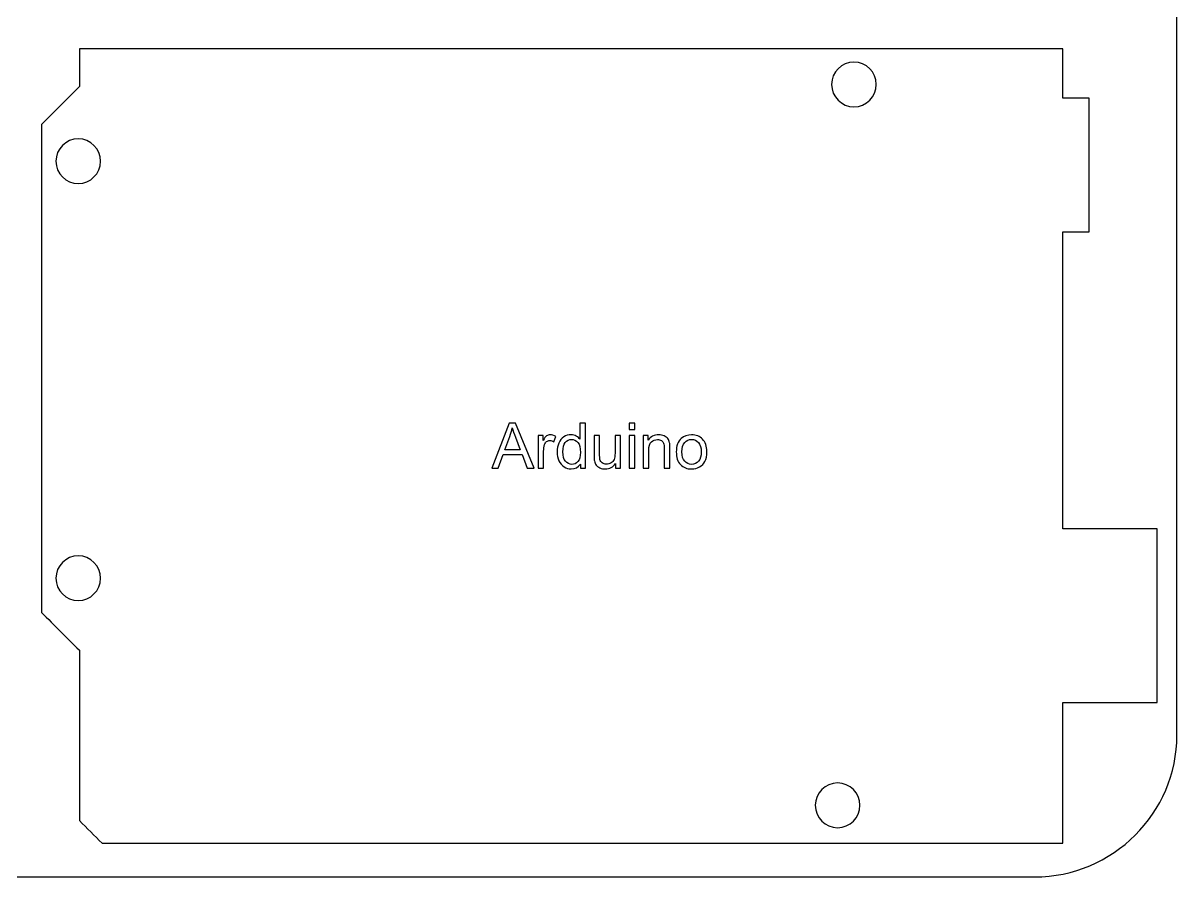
# Model space of a CAD drawing. Extents: x -8.7 to 2.3, y -1.3 to 5.5.
# Drawn here: x -0.745 to 2.306, y -0.378 to 1.879 of the extents above; entities that cross this region are included whole.
import ezdxf

# ---------------------------------------------------------------- set-up
doc = ezdxf.new("R2010")
doc.units = 0
doc.header["$MEASUREMENT"] = 0
doc.layers.add('LAYER_1', color=7, linetype='CONTINUOUS')

msp = doc.modelspace()

# ---------------------------------------------------------------- linework, layer by layer
at = {"layer": 'LAYER_1'}
for points, knots in [([(-2.6182, 4.622), (-2.6182, 4.622), (1.9294, 4.622), (1.9294, 4.622), (1.9294, 4.622), (2.1363, 4.622), (2.3056, 4.4532), (2.3056, 4.247), (2.3056, 4.247), (2.3056, 4.247), (2.3056, -0.003), (2.3056, -0.003), (2.3056, -0.003), (2.3056, -0.2092), (2.1363, -0.378), (1.9294, -0.378), (1.9294, -0.378), (1.9294, -0.378), (-2.6182, -0.378), (-2.6182, -0.378), (-2.6182, -0.378), (-2.8251, -0.378), (-2.9944, -0.2092), (-2.9944, -0.003), (-2.9944, -0.003), (-2.9944, -0.003), (-2.9944, 4.247), (-2.9944, 4.247), (-2.9944, 4.247), (-2.9944, 4.4532), (-2.8251, 4.622), (-2.6182, 4.622)], [0, 0, 0, 0, 0.125, 0.125, 0.125, 0.125, 0.25, 0.25, 0.25, 0.25, 0.375, 0.375, 0.375, 0.375, 0.5, 0.5, 0.5, 0.5, 0.625, 0.625, 0.625, 0.625, 0.75, 0.75, 0.75, 0.75, 0.875, 0.875, 0.875, 0.875, 1, 1, 1, 1]), ([(1.3925, 1.7169), (1.3925, 1.7495), (1.4189, 1.7759), (1.4515, 1.7759), (1.4515, 1.7759), (1.4841, 1.7759), (1.5106, 1.7495), (1.5106, 1.7169), (1.5106, 1.7169), (1.5106, 1.6843), (1.4841, 1.6578), (1.4515, 1.6578), (1.4515, 1.6578), (1.4189, 1.6578), (1.3925, 1.6843), (1.3925, 1.7169)], [0, 0, 0, 0, 0.25, 0.25, 0.25, 0.25, 0.5, 0.5, 0.5, 0.5, 0.75, 0.75, 0.75, 0.75, 1, 1, 1, 1]), ([(-0.6584, 1.514), (-0.6584, 1.5466), (-0.632, 1.5731), (-0.5994, 1.5731), (-0.5994, 1.5731), (-0.5668, 1.5731), (-0.5403, 1.5466), (-0.5403, 1.514), (-0.5403, 1.514), (-0.5403, 1.4814), (-0.5668, 1.455), (-0.5994, 1.455), (-0.5994, 1.455), (-0.632, 1.455), (-0.6584, 1.4814), (-0.6584, 1.514)], [0, 0, 0, 0, 0.25, 0.25, 0.25, 0.25, 0.5, 0.5, 0.5, 0.5, 0.75, 0.75, 0.75, 0.75, 1, 1, 1, 1]), ([(-0.6584, 0.4117), (-0.6584, 0.4443), (-0.632, 0.4707), (-0.5994, 0.4707), (-0.5994, 0.4707), (-0.5668, 0.4707), (-0.5403, 0.4443), (-0.5403, 0.4117), (-0.5403, 0.4117), (-0.5403, 0.3791), (-0.5668, 0.3526), (-0.5994, 0.3526), (-0.5994, 0.3526), (-0.632, 0.3526), (-0.6584, 0.3791), (-0.6584, 0.4117)], [0, 0, 0, 0, 0.25, 0.25, 0.25, 0.25, 0.5, 0.5, 0.5, 0.5, 0.75, 0.75, 0.75, 0.75, 1, 1, 1, 1]), ([(1.3494, -0.1887), (1.3494, -0.1561), (1.3759, -0.1297), (1.4085, -0.1297), (1.4085, -0.1297), (1.4411, -0.1297), (1.4676, -0.1561), (1.4676, -0.1887), (1.4676, -0.1887), (1.4676, -0.2213), (1.4411, -0.2478), (1.4085, -0.2478), (1.4085, -0.2478), (1.3759, -0.2478), (1.3494, -0.2213), (1.3494, -0.1887)], [0, 0, 0, 0, 0.25, 0.25, 0.25, 0.25, 0.5, 0.5, 0.5, 0.5, 0.75, 0.75, 0.75, 0.75, 1, 1, 1, 1])]:
    msp.add_open_spline(points, degree=3, knots=knots, dxfattribs=at)
at = {"layer": 'LAYER_1', "color": 1}
for points, knots in [([(2.0036, 1.8111), (2.0036, 1.7951), (2.0036, 1.749), (2.0036, 1.6811), (2.0036, 1.6811), (2.0036, 1.6811), (2.0736, 1.6811), (2.0736, 1.6811), (2.0736, 1.6811), (2.0736, 1.6811), (2.0736, 1.3271), (2.0736, 1.3271), (2.0736, 1.3271), (2.0736, 1.3271), (2.0036, 1.3271), (2.0036, 1.3271), (2.0036, 1.3271), (2.0036, 1.0938), (2.0036, 0.8082), (2.0036, 0.5421), (2.0036, 0.5421), (2.0036, 0.5421), (2.2536, 0.5421), (2.2536, 0.5421), (2.2536, 0.5421), (2.2536, 0.5421), (2.2536, 0.0831), (2.2536, 0.0831), (2.2536, 0.0831), (2.2536, 0.0831), (2.0036, 0.0831), (2.0036, 0.0831), (2.0036, 0.0831), (2.0036, -0.1148), (2.0036, -0.2577), (2.0036, -0.2889), (2.0036, -0.2889), (1.1576, -0.2889), (0.3106, -0.2889), (-0.5364, -0.2889), (-0.5364, -0.2889), (-0.5564, -0.2689), (-0.5764, -0.2489), (-0.5964, -0.2289), (-0.5964, -0.2289), (-0.5964, -0.0789), (-0.5964, 0.0711), (-0.5964, 0.2211), (-0.5964, 0.2211), (-0.6294, 0.2541), (-0.6624, 0.2871), (-0.6964, 0.3211), (-0.6964, 0.3211), (-0.6964, 0.7511), (-0.6964, 1.1811), (-0.6964, 1.6111), (-0.6964, 1.6111), (-0.6634, 1.6441), (-0.6304, 1.6771), (-0.5964, 1.7111), (-0.5964, 1.7111), (-0.5964, 1.7441), (-0.5964, 1.7771), (-0.5964, 1.8111), (-0.5964, 1.8111), (0.2696, 1.8111), (1.1366, 1.8111), (2.0036, 1.8111)], [0, 0, 0, 0, 0.058824, 0.058824, 0.058824, 0.058824, 0.117647, 0.117647, 0.117647, 0.117647, 0.176471, 0.176471, 0.176471, 0.176471, 0.235294, 0.235294, 0.235294, 0.235294, 0.294118, 0.294118, 0.294118, 0.294118, 0.352941, 0.352941, 0.352941, 0.352941, 0.411765, 0.411765, 0.411765, 0.411765, 0.470588, 0.470588, 0.470588, 0.470588, 0.529412, 0.529412, 0.529412, 0.529412, 0.588235, 0.588235, 0.588235, 0.588235, 0.647059, 0.647059, 0.647059, 0.647059, 0.705882, 0.705882, 0.705882, 0.705882, 0.764706, 0.764706, 0.764706, 0.764706, 0.823529, 0.823529, 0.823529, 0.823529, 0.882353, 0.882353, 0.882353, 0.882353, 0.941176, 0.941176, 0.941176, 0.941176, 1, 1, 1, 1]), ([(0.4943, 0.7024), (0.4943, 0.7024), (0.5402, 0.8217), (0.5402, 0.8217), (0.5402, 0.8217), (0.5402, 0.8217), (0.5572, 0.8217), (0.5572, 0.8217), (0.5572, 0.8217), (0.5572, 0.8217), (0.606, 0.7024), (0.606, 0.7024), (0.606, 0.7024), (0.606, 0.7024), (0.588, 0.7024), (0.588, 0.7024), (0.588, 0.7024), (0.588, 0.7024), (0.5741, 0.7385), (0.5741, 0.7385), (0.5741, 0.7385), (0.5741, 0.7385), (0.5242, 0.7385), (0.5242, 0.7385), (0.5242, 0.7385), (0.5242, 0.7385), (0.5111, 0.7024), (0.5111, 0.7024), (0.5111, 0.7024), (0.5111, 0.7024), (0.4943, 0.7024), (0.4943, 0.7024)], [0, 0, 0, 0, 0.125, 0.125, 0.125, 0.125, 0.25, 0.25, 0.25, 0.25, 0.375, 0.375, 0.375, 0.375, 0.5, 0.5, 0.5, 0.5, 0.625, 0.625, 0.625, 0.625, 0.75, 0.75, 0.75, 0.75, 0.875, 0.875, 0.875, 0.875, 1, 1, 1, 1]), ([(0.5287, 0.7514), (0.5287, 0.7514), (0.5692, 0.7514), (0.5692, 0.7514), (0.5692, 0.7514), (0.5692, 0.7514), (0.5567, 0.7844), (0.5567, 0.7844), (0.5567, 0.7844), (0.553, 0.7945), (0.5501, 0.8027), (0.5483, 0.8092), (0.5483, 0.8092), (0.5468, 0.8015), (0.5446, 0.7939), (0.5418, 0.7864), (0.5418, 0.7864), (0.5418, 0.7864), (0.5287, 0.7514), (0.5287, 0.7514)], [0, 0, 0, 0, 0.2, 0.2, 0.2, 0.2, 0.4, 0.4, 0.4, 0.4, 0.6, 0.6, 0.6, 0.6, 0.8, 0.8, 0.8, 0.8, 1, 1, 1, 1]), ([(0.7283, 0.7024), (0.7283, 0.7024), (0.7283, 0.7133), (0.7283, 0.7133), (0.7283, 0.7133), (0.7228, 0.7047), (0.7148, 0.7005), (0.7041, 0.7005), (0.7041, 0.7005), (0.6972, 0.7005), (0.6909, 0.7023), (0.6851, 0.7061), (0.6851, 0.7061), (0.6793, 0.7099), (0.6749, 0.7152), (0.6717, 0.7221), (0.6717, 0.7221), (0.6685, 0.7289), (0.6669, 0.7367), (0.6669, 0.7455), (0.6669, 0.7455), (0.6669, 0.7541), (0.6684, 0.762), (0.6712, 0.769), (0.6712, 0.769), (0.6741, 0.776), (0.6784, 0.7814), (0.6842, 0.7851), (0.6842, 0.7851), (0.6899, 0.7889), (0.6964, 0.7908), (0.7035, 0.7908), (0.7035, 0.7908), (0.7087, 0.7908), (0.7133, 0.7897), (0.7174, 0.7875), (0.7174, 0.7875), (0.7215, 0.7853), (0.7248, 0.7824), (0.7273, 0.7789), (0.7273, 0.7789), (0.7273, 0.7789), (0.7273, 0.8217), (0.7273, 0.8217), (0.7273, 0.8217), (0.7273, 0.8217), (0.7419, 0.8217), (0.7419, 0.8217), (0.7419, 0.8217), (0.7419, 0.8217), (0.7419, 0.7024), (0.7419, 0.7024), (0.7419, 0.7024), (0.7419, 0.7024), (0.7283, 0.7024), (0.7283, 0.7024)], [0, 0, 0, 0, 0.071429, 0.071429, 0.071429, 0.071429, 0.142857, 0.142857, 0.142857, 0.142857, 0.214286, 0.214286, 0.214286, 0.214286, 0.285714, 0.285714, 0.285714, 0.285714, 0.357143, 0.357143, 0.357143, 0.357143, 0.428571, 0.428571, 0.428571, 0.428571, 0.5, 0.5, 0.5, 0.5, 0.571429, 0.571429, 0.571429, 0.571429, 0.642857, 0.642857, 0.642857, 0.642857, 0.714286, 0.714286, 0.714286, 0.714286, 0.785714, 0.785714, 0.785714, 0.785714, 0.857143, 0.857143, 0.857143, 0.857143, 0.928571, 0.928571, 0.928571, 0.928571, 1, 1, 1, 1]), ([(0.8577, 0.8048), (0.8577, 0.8048), (0.8577, 0.8217), (0.8577, 0.8217), (0.8577, 0.8217), (0.8577, 0.8217), (0.8723, 0.8217), (0.8723, 0.8217), (0.8723, 0.8217), (0.8723, 0.8217), (0.8723, 0.8048), (0.8723, 0.8048), (0.8723, 0.8048), (0.8723, 0.8048), (0.8577, 0.8048), (0.8577, 0.8048)], [0, 0, 0, 0, 0.25, 0.25, 0.25, 0.25, 0.5, 0.5, 0.5, 0.5, 0.75, 0.75, 0.75, 0.75, 1, 1, 1, 1]), ([(0.6166, 0.7024), (0.6166, 0.7024), (0.6166, 0.7888), (0.6166, 0.7888), (0.6166, 0.7888), (0.6166, 0.7888), (0.6297, 0.7888), (0.6297, 0.7888), (0.6297, 0.7888), (0.6297, 0.7888), (0.6297, 0.7757), (0.6297, 0.7757), (0.6297, 0.7757), (0.6331, 0.7818), (0.6362, 0.7859), (0.6391, 0.7878), (0.6391, 0.7878), (0.6419, 0.7898), (0.645, 0.7908), (0.6485, 0.7908), (0.6485, 0.7908), (0.6534, 0.7908), (0.6584, 0.7892), (0.6635, 0.7861), (0.6635, 0.7861), (0.6635, 0.7861), (0.6585, 0.7725), (0.6585, 0.7725), (0.6585, 0.7725), (0.6549, 0.7746), (0.6513, 0.7756), (0.6477, 0.7756), (0.6477, 0.7756), (0.6445, 0.7756), (0.6417, 0.7747), (0.6391, 0.7728), (0.6391, 0.7728), (0.6365, 0.7708), (0.6347, 0.7681), (0.6337, 0.7647), (0.6337, 0.7647), (0.632, 0.7595), (0.6312, 0.7538), (0.6312, 0.7476), (0.6312, 0.7476), (0.6312, 0.7476), (0.6312, 0.7024), (0.6312, 0.7024), (0.6312, 0.7024), (0.6312, 0.7024), (0.6166, 0.7024), (0.6166, 0.7024)], [0, 0, 0, 0, 0.076923, 0.076923, 0.076923, 0.076923, 0.153846, 0.153846, 0.153846, 0.153846, 0.230769, 0.230769, 0.230769, 0.230769, 0.307692, 0.307692, 0.307692, 0.307692, 0.384615, 0.384615, 0.384615, 0.384615, 0.461538, 0.461538, 0.461538, 0.461538, 0.538462, 0.538462, 0.538462, 0.538462, 0.615385, 0.615385, 0.615385, 0.615385, 0.692308, 0.692308, 0.692308, 0.692308, 0.769231, 0.769231, 0.769231, 0.769231, 0.846154, 0.846154, 0.846154, 0.846154, 0.923077, 0.923077, 0.923077, 0.923077, 1, 1, 1, 1]), ([(0.682, 0.7455), (0.682, 0.7345), (0.6843, 0.7262), (0.689, 0.7207), (0.689, 0.7207), (0.6937, 0.7152), (0.6992, 0.7125), (0.7055, 0.7125), (0.7055, 0.7125), (0.7119, 0.7125), (0.7173, 0.7151), (0.7218, 0.7203), (0.7218, 0.7203), (0.7263, 0.7256), (0.7285, 0.7336), (0.7285, 0.7443), (0.7285, 0.7443), (0.7285, 0.7561), (0.7263, 0.7648), (0.7217, 0.7703), (0.7217, 0.7703), (0.7172, 0.7759), (0.7115, 0.7786), (0.7048, 0.7786), (0.7048, 0.7786), (0.6983, 0.7786), (0.6929, 0.776), (0.6885, 0.7707), (0.6885, 0.7707), (0.6842, 0.7654), (0.682, 0.757), (0.682, 0.7455)], [0, 0, 0, 0, 0.125, 0.125, 0.125, 0.125, 0.25, 0.25, 0.25, 0.25, 0.375, 0.375, 0.375, 0.375, 0.5, 0.5, 0.5, 0.5, 0.625, 0.625, 0.625, 0.625, 0.75, 0.75, 0.75, 0.75, 0.875, 0.875, 0.875, 0.875, 1, 1, 1, 1]), ([(0.8216, 0.7024), (0.8216, 0.7024), (0.8216, 0.7151), (0.8216, 0.7151), (0.8216, 0.7151), (0.8148, 0.7053), (0.8057, 0.7005), (0.7941, 0.7005), (0.7941, 0.7005), (0.789, 0.7005), (0.7843, 0.7014), (0.7798, 0.7034), (0.7798, 0.7034), (0.7754, 0.7053), (0.7721, 0.7078), (0.77, 0.7107), (0.77, 0.7107), (0.7678, 0.7137), (0.7663, 0.7173), (0.7655, 0.7216), (0.7655, 0.7216), (0.7649, 0.7245), (0.7646, 0.729), (0.7646, 0.7353), (0.7646, 0.7353), (0.7646, 0.7353), (0.7646, 0.7888), (0.7646, 0.7888), (0.7646, 0.7888), (0.7646, 0.7888), (0.7792, 0.7888), (0.7792, 0.7888), (0.7792, 0.7888), (0.7792, 0.7888), (0.7792, 0.7409), (0.7792, 0.7409), (0.7792, 0.7409), (0.7792, 0.7332), (0.7795, 0.7281), (0.7801, 0.7254), (0.7801, 0.7254), (0.7811, 0.7216), (0.783, 0.7186), (0.786, 0.7163), (0.786, 0.7163), (0.789, 0.7141), (0.7927, 0.7131), (0.7971, 0.7131), (0.7971, 0.7131), (0.8015, 0.7131), (0.8056, 0.7142), (0.8094, 0.7164), (0.8094, 0.7164), (0.8133, 0.7187), (0.816, 0.7218), (0.8176, 0.7256), (0.8176, 0.7256), (0.8192, 0.7295), (0.82, 0.7351), (0.82, 0.7425), (0.82, 0.7425), (0.82, 0.7425), (0.82, 0.7888), (0.82, 0.7888), (0.82, 0.7888), (0.82, 0.7888), (0.8346, 0.7888), (0.8346, 0.7888), (0.8346, 0.7888), (0.8346, 0.7888), (0.8346, 0.7024), (0.8346, 0.7024), (0.8346, 0.7024), (0.8346, 0.7024), (0.8216, 0.7024), (0.8216, 0.7024)], [0, 0, 0, 0, 0.052632, 0.052632, 0.052632, 0.052632, 0.105263, 0.105263, 0.105263, 0.105263, 0.157895, 0.157895, 0.157895, 0.157895, 0.210526, 0.210526, 0.210526, 0.210526, 0.263158, 0.263158, 0.263158, 0.263158, 0.315789, 0.315789, 0.315789, 0.315789, 0.368421, 0.368421, 0.368421, 0.368421, 0.421053, 0.421053, 0.421053, 0.421053, 0.473684, 0.473684, 0.473684, 0.473684, 0.526316, 0.526316, 0.526316, 0.526316, 0.578947, 0.578947, 0.578947, 0.578947, 0.631579, 0.631579, 0.631579, 0.631579, 0.684211, 0.684211, 0.684211, 0.684211, 0.736842, 0.736842, 0.736842, 0.736842, 0.789474, 0.789474, 0.789474, 0.789474, 0.842105, 0.842105, 0.842105, 0.842105, 0.894737, 0.894737, 0.894737, 0.894737, 0.947368, 0.947368, 0.947368, 0.947368, 1, 1, 1, 1]), ([(0.8577, 0.7024), (0.8577, 0.7024), (0.8577, 0.7888), (0.8577, 0.7888), (0.8577, 0.7888), (0.8577, 0.7888), (0.8723, 0.7888), (0.8723, 0.7888), (0.8723, 0.7888), (0.8723, 0.7888), (0.8723, 0.7024), (0.8723, 0.7024), (0.8723, 0.7024), (0.8723, 0.7024), (0.8577, 0.7024), (0.8577, 0.7024)], [0, 0, 0, 0, 0.25, 0.25, 0.25, 0.25, 0.5, 0.5, 0.5, 0.5, 0.75, 0.75, 0.75, 0.75, 1, 1, 1, 1]), ([(0.8946, 0.7024), (0.8946, 0.7024), (0.8946, 0.7888), (0.8946, 0.7888), (0.8946, 0.7888), (0.8946, 0.7888), (0.9078, 0.7888), (0.9078, 0.7888), (0.9078, 0.7888), (0.9078, 0.7888), (0.9078, 0.7765), (0.9078, 0.7765), (0.9078, 0.7765), (0.9142, 0.786), (0.9233, 0.7908), (0.9353, 0.7908), (0.9353, 0.7908), (0.9405, 0.7908), (0.9453, 0.7898), (0.9497, 0.788), (0.9497, 0.788), (0.9541, 0.7861), (0.9573, 0.7836), (0.9595, 0.7806), (0.9595, 0.7806), (0.9617, 0.7776), (0.9632, 0.774), (0.9641, 0.7698), (0.9641, 0.7698), (0.9646, 0.7671), (0.9649, 0.7623), (0.9649, 0.7555), (0.9649, 0.7555), (0.9649, 0.7555), (0.9649, 0.7024), (0.9649, 0.7024), (0.9649, 0.7024), (0.9649, 0.7024), (0.9502, 0.7024), (0.9502, 0.7024), (0.9502, 0.7024), (0.9502, 0.7024), (0.9502, 0.755), (0.9502, 0.755), (0.9502, 0.755), (0.9502, 0.7609), (0.9496, 0.7654), (0.9485, 0.7684), (0.9485, 0.7684), (0.9474, 0.7713), (0.9453, 0.7737), (0.9425, 0.7754), (0.9425, 0.7754), (0.9395, 0.7772), (0.9361, 0.7781), (0.9322, 0.7781), (0.9322, 0.7781), (0.926, 0.7781), (0.9206, 0.7761), (0.9161, 0.7721), (0.9161, 0.7721), (0.9115, 0.7682), (0.9093, 0.7607), (0.9093, 0.7496), (0.9093, 0.7496), (0.9093, 0.7496), (0.9093, 0.7024), (0.9093, 0.7024), (0.9093, 0.7024), (0.9093, 0.7024), (0.8946, 0.7024), (0.8946, 0.7024)], [0, 0, 0, 0, 0.055556, 0.055556, 0.055556, 0.055556, 0.111111, 0.111111, 0.111111, 0.111111, 0.166667, 0.166667, 0.166667, 0.166667, 0.222222, 0.222222, 0.222222, 0.222222, 0.277778, 0.277778, 0.277778, 0.277778, 0.333333, 0.333333, 0.333333, 0.333333, 0.388889, 0.388889, 0.388889, 0.388889, 0.444444, 0.444444, 0.444444, 0.444444, 0.5, 0.5, 0.5, 0.5, 0.555556, 0.555556, 0.555556, 0.555556, 0.611111, 0.611111, 0.611111, 0.611111, 0.666667, 0.666667, 0.666667, 0.666667, 0.722222, 0.722222, 0.722222, 0.722222, 0.777778, 0.777778, 0.777778, 0.777778, 0.833333, 0.833333, 0.833333, 0.833333, 0.888889, 0.888889, 0.888889, 0.888889, 0.944444, 0.944444, 0.944444, 0.944444, 1, 1, 1, 1]), ([(0.9819, 0.7456), (0.9819, 0.7616), (0.9863, 0.7735), (0.9952, 0.7812), (0.9952, 0.7812), (1.0026, 0.7876), (1.0117, 0.7908), (1.0224, 0.7908), (1.0224, 0.7908), (1.0343, 0.7908), (1.044, 0.7869), (1.0515, 0.7791), (1.0515, 0.7791), (1.0591, 0.7713), (1.0628, 0.7606), (1.0628, 0.7468), (1.0628, 0.7468), (1.0628, 0.7357), (1.0612, 0.727), (1.0578, 0.7206), (1.0578, 0.7206), (1.0545, 0.7142), (1.0496, 0.7093), (1.0433, 0.7057), (1.0433, 0.7057), (1.0369, 0.7022), (1.03, 0.7005), (1.0224, 0.7005), (1.0224, 0.7005), (1.0103, 0.7005), (1.0005, 0.7043), (0.9931, 0.7121), (0.9931, 0.7121), (0.9856, 0.7198), (0.9819, 0.731), (0.9819, 0.7456)], [0, 0, 0, 0, 0.111111, 0.111111, 0.111111, 0.111111, 0.222222, 0.222222, 0.222222, 0.222222, 0.333333, 0.333333, 0.333333, 0.333333, 0.444444, 0.444444, 0.444444, 0.444444, 0.555556, 0.555556, 0.555556, 0.555556, 0.666667, 0.666667, 0.666667, 0.666667, 0.777778, 0.777778, 0.777778, 0.777778, 0.888889, 0.888889, 0.888889, 0.888889, 1, 1, 1, 1]), ([(0.9969, 0.7456), (0.9969, 0.7345), (0.9993, 0.7263), (1.0042, 0.7208), (1.0042, 0.7208), (1.009, 0.7152), (1.0151, 0.7125), (1.0224, 0.7125), (1.0224, 0.7125), (1.0297, 0.7125), (1.0357, 0.7153), (1.0406, 0.7208), (1.0406, 0.7208), (1.0454, 0.7263), (1.0478, 0.7348), (1.0478, 0.7461), (1.0478, 0.7461), (1.0478, 0.7568), (1.0454, 0.7649), (1.0405, 0.7704), (1.0405, 0.7704), (1.0356, 0.7759), (1.0296, 0.7786), (1.0224, 0.7786), (1.0224, 0.7786), (1.0151, 0.7786), (1.009, 0.7759), (1.0042, 0.7704), (1.0042, 0.7704), (0.9993, 0.765), (0.9969, 0.7567), (0.9969, 0.7456)], [0, 0, 0, 0, 0.125, 0.125, 0.125, 0.125, 0.25, 0.25, 0.25, 0.25, 0.375, 0.375, 0.375, 0.375, 0.5, 0.5, 0.5, 0.5, 0.625, 0.625, 0.625, 0.625, 0.75, 0.75, 0.75, 0.75, 0.875, 0.875, 0.875, 0.875, 1, 1, 1, 1])]:
    msp.add_open_spline(points, degree=3, knots=knots, dxfattribs=at)

doc.saveas('drawing.dxf')
